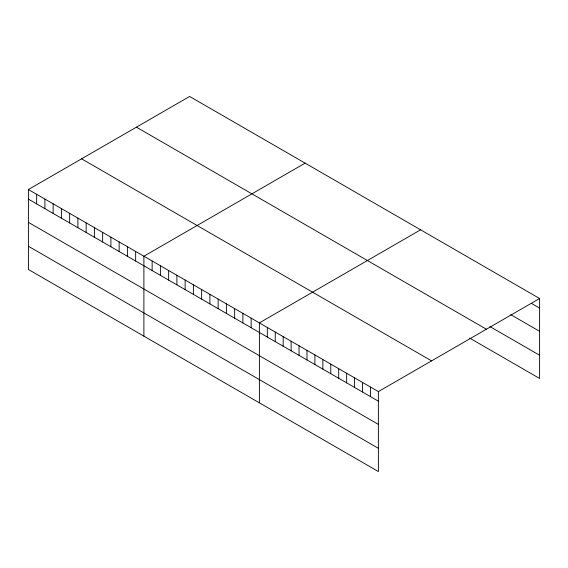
<?xml version="1.0" encoding="UTF-8"?>
<svg xmlns="http://www.w3.org/2000/svg" width="568" height="568" viewBox="0 0 568 568"><rect width="100%" height="100%" fill="white"/><g stroke="black" fill="none" stroke-linecap="round" stroke-linejoin="round"><path stroke-width="0.85" d="M28.4 189.534L378.38 391.593L378.38 471.546L28.4 269.488L28.4 189.534L189.62 96.453L539.6 298.512L539.6 378.465L469.644 338.081M305.115 163.137L143.896 256.211L143.896 336.164M420.604 229.813L259.384 322.894L259.384 402.847M378.38 391.593L539.6 298.512M531.669 303.518L539.6 308.097M510.753 314.665L539.6 331.314M489.836 326.515L539.6 355.241M136.419 127.168L486.4 329.227M81.6 158.82L431.581 360.879M28.4 199.119L378.38 401.178M28.4 222.344L378.38 424.395M28.4 246.263L378.38 448.322M370.442 387.014L370.442 396.599M362.512 382.434L362.512 392.019M354.581 377.855L354.581 387.44M346.65 373.275L346.65 382.853M338.713 368.696L338.713 378.274M330.782 364.109L330.782 373.694M322.851 359.53L322.851 369.115M314.913 354.95L314.913 364.535M306.983 350.371L306.983 359.956M299.052 345.791L299.052 355.376M291.114 341.212L291.114 350.797M283.183 336.632L283.183 346.217M275.253 332.053L275.253 341.638M267.315 327.473L267.315 337.058M251.134 318.13L251.134 327.715M242.884 313.366L242.884 322.951M234.634 308.601L234.634 318.186M226.391 303.844L226.391 313.422M218.14 299.08L218.14 308.665M209.89 294.316L209.89 303.901M201.64 289.552L201.64 299.137M193.39 284.788L193.39 294.373M185.14 280.031L185.14 289.609M176.889 275.267L176.889 284.852M168.639 270.503L168.639 280.088M160.389 265.739L160.389 275.324M152.139 260.975L152.139 270.56M135.645 251.454L135.645 261.031M127.395 246.689L127.395 256.274M119.145 241.925L119.145 251.51M110.895 237.161L110.895 246.746M102.645 232.397L102.645 241.982M94.394 227.64L94.394 237.218M86.144 222.876L86.144 232.461M77.894 218.112L77.894 227.697M69.644 213.348L69.644 222.933M61.401 208.584L61.401 218.169M53.151 203.82L53.151 213.405M44.9 199.063L44.9 208.641M36.65 194.299L36.65 203.884"/></g></svg>
